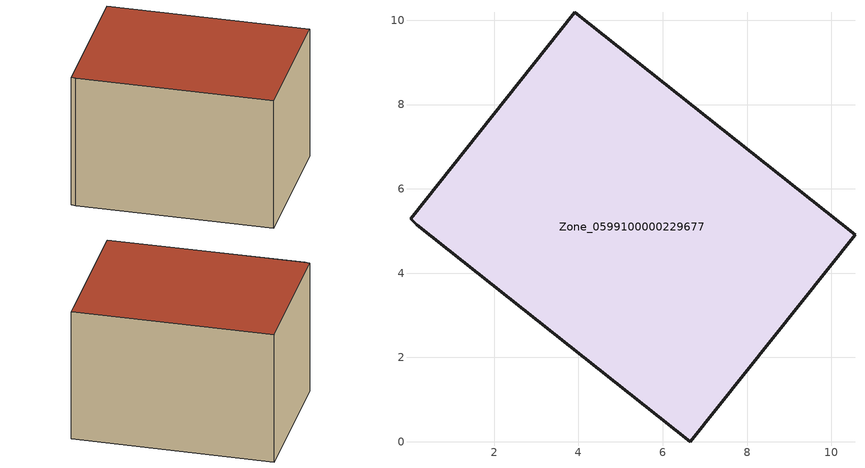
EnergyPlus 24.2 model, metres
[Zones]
Zone_0599100000229677
 floor ground (C_G): 0.01,5.29 3.91,10.19 10.56,4.91 6.65,0 0.16,5.14 z0.41
 wall outside (C_F): 6.65,0 10.56,4.91 3.91,10.19 0.01,5.29 0.16,5.14 6.65,0 z0.41:6.3
 roof outside (C_R): 3.91,10.19 0.01,5.29 0.16,5.14 6.65,0 10.56,4.91 z6.3
[BUILDING]
Pand.0599100000229677: North Axis=0; Terrain=City; Loads Convergence Tolerance Value=0.04; Temperature Convergence Tolerance Value=0.4; Solar Distribution=FullExterior; Maximum Number of Warmup Days=25; Minimum Number of Warmup Days=1
[Site:Location]
Rotterdam.The.Hague.AP_ZH_NLD Design_Conditions: Latitude=51.96; Longitude=4.45; Time Zone=1; Elevation=-4.5
[SITE:GROUNDTEMPERATURE:BUILDINGSURFACE]
18, 18, 18, 18, 18, 18, 18, 18, 18, 18, 18, 18
[MATERIAL] Thermal Absorptance=0.9; Solar Absorptance=0.7; Visible Absorptance=0.7
Name | Roughness | Thickness | Conductivity | Density | Specific Heat
G.TC.1946-1964 | MediumSmooth | 0.15 | 1 | 540 | 1210
F.TC.1946-1964 | Rough | 0.3 | 0.857143 | 1920 | 840
R.TC.1946-1964 | MediumRough | 0.2 | 0.235294 | 1500 | 1000
[CONSTRUCTION]
C_G: G.TC.1946-1964
C_F: F.TC.1946-1964
C_R: R.TC.1946-1964
[ZONE]
Zone_0599100000229677: Type=1; Multiplier=1; Ceiling Height=Autocalculate; Volume=Autocalculate; Floor Area=autocalculate; Part of Total Floor Area=Yes
[ZONEINFILTRATION:DESIGNFLOWRATE]
Infil_Zone_0599100000229677: Zone or ZoneList or Space or SpaceList=Zone_0599100000229677; Schedule=AlwaysOn; Design Flow Rate Calculation Method=Flow/Area; Flow Rate per Floor Area=0.003; Constant Term Coefficient=1; Temperature Term Coefficient=0; Velocity Term Coefficient=0; Velocity Squared Term Coefficient=0
[HVACTEMPLATE:ZONE:IDEALLOADSAIRSYSTEM]
Zone_0599100000229677: Maximum Heating Supply Air Temperature=50; Minimum Cooling Supply Air Temperature=13; Maximum Heating Supply Air Humidity Ratio=0.0156; Minimum Cooling Supply Air Humidity Ratio=0.0077; Heating Limit=NoLimit; Cooling Limit=NoLimit; Dehumidification Control Type=ConstantSensibleHeatRatio; Cooling Sensible Heat Ratio=0.7; Dehumidification Setpoint=60; Humidification Control Type=None; Humidification Setpoint=30; Outdoor Air Method=None; Outdoor Air Flow Rate per Person=0.00944; Outdoor Air Flow Rate per Zone Floor Area=0; Outdoor Air Flow Rate per Zone=0; Demand Controlled Ventilation Type=None; Outdoor Air Economizer Type=NoEconomizer; Heat Recovery Type=None; Sensible Heat Recovery Effectiveness=0.7; Latent Heat Recovery Effectiveness=0.65
[ZONECONTROL:THERMOSTAT]
ThermostatControl_Zone_0599100000229677: Zone or ZoneList=Zone_0599100000229677; Control Type Schedule=DualSetpointControlType; Control 1=Thermostat_Zone_0599100000229677; Temperature Difference Between Cutout And Setpoint=0
[THERMOSTATSETPOINT:DUALSETPOINT]
Thermostat_Zone_0599100000229677: Heating Setpoint Temperature Schedule=HeatingSetpoint_Zone_0599100000229677; Cooling Setpoint Temperature Schedule=CoolingSetpoint_Zone_0599100000229677
[SCHEDULE:COMPACT]
HeatingSetpoint_Zone_0599100000229677: Through: 12/31, For: AllDays, Until: 24:00, 21
CoolingSetpoint_Zone_0599100000229677: Through: 12/31, For: AllDays, Until: 24:00, 24
DualSetpointControlType: Through: 12/31, For: AllDays, Until: 24:00, 4
AlwaysOn: Through: 12/31, For: AllDays, Until: 24:00, 1
